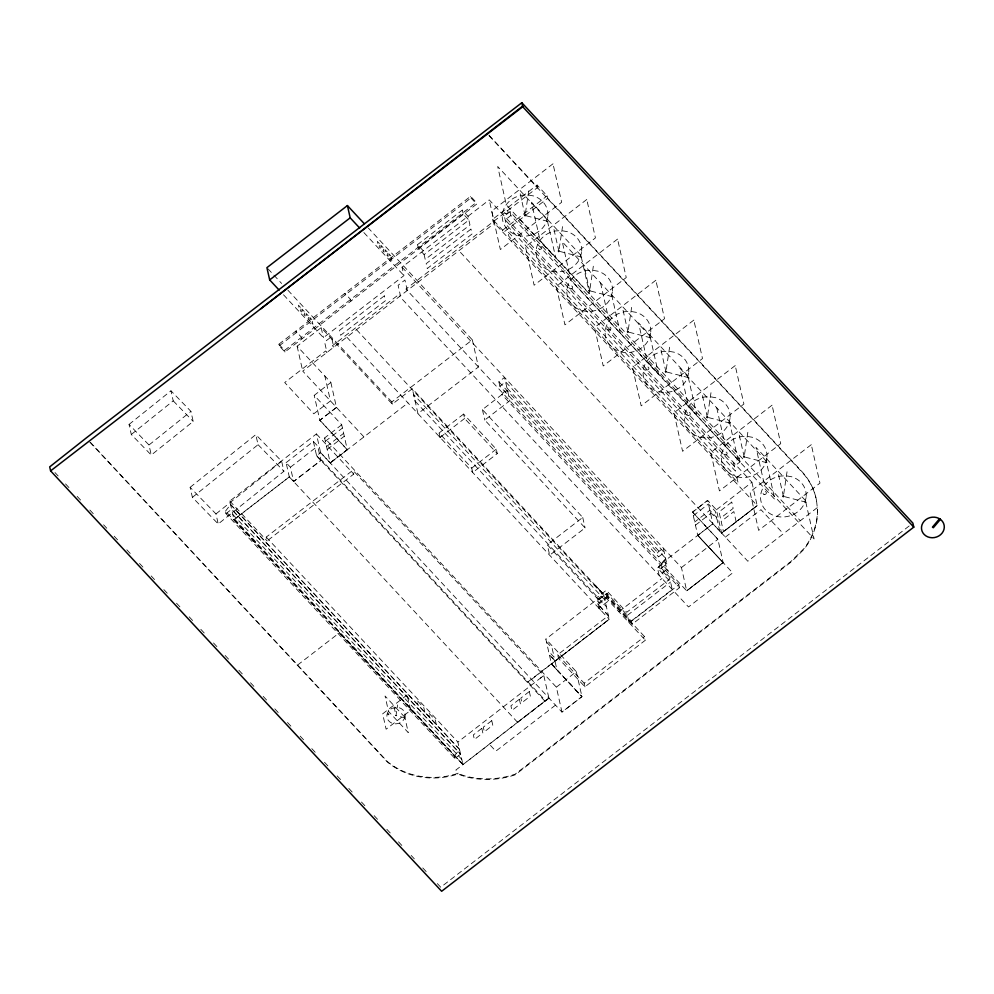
<?xml version="1.0" encoding="UTF-8"?>
<svg xmlns="http://www.w3.org/2000/svg" width="994" height="994" viewBox="0 0 994 994"><rect width="100%" height="100%" fill="white"/><g stroke="black" fill="none" stroke-linecap="round" stroke-linejoin="round"><path stroke-width="0.75" stroke-dasharray="4.97 3.73" d="M405.167 717.954L396.01 715.593L397.6 704.932M547.98 221.389L525.093 215.499L529.057 188.848M581.751 257.086L558.864 251.184L562.828 224.532M612.553 296.684L589.678 290.795L593.642 264.131M650.834 337.836L627.959 331.946L631.923 305.295M688.805 377.695L665.918 371.806L669.894 345.142M730.205 423.171L707.33 417.269L711.294 390.617M767.045 462.769L744.171 456.88L748.134 430.216M806.271 502.243L783.384 496.354L787.347 469.702M225.514 511.14L230.571 504.505L459.514 749.339L460.595 754.16L454.904 758.484L225.961 513.625L225.514 511.14L454.457 755.999L454.904 758.484M454.457 755.999L459.514 749.364L230.571 504.505M665.682 558.678L658.537 566.816L669.881 579.017L626.754 612.292L606.29 590.299L596.611 597.779M501.796 394.655L506.965 388.008L665.843 558.553L660.662 565.176L661.333 568.195L679.498 587.727L632.109 624.269L606.7 596.959L606.029 593.952L598.463 599.78L599.146 602.786L606.7 596.959M90.541 442.454L387.25 761.416A70.698 63.169 -12.7 0 0 455.426 774.127L457.451 773.394L464.869 775.929A78.501 70.127 -12.7 0 0 515.078 774.202L791.224 561.212L803.897 548.663A70.698 63.169 -12.7 0 0 817.403 509.127M89.622 441.92L387.387 762.025A70.698 63.169 -12.7 0 0 455.55 774.736L457.588 774.003L465.006 776.525A78.501 70.127 -12.7 0 0 515.215 774.798L791.361 561.821L804.034 549.272A70.698 63.169 -12.7 0 0 817.54 509.736L816.571 500.901A70.698 63.169 -12.7 0 0 801.835 471.504L547.669 198.278L503.2 232.571L502.653 230.161L492.602 219.351L537.083 185.058L547.135 195.868L547.806 198.875M129.034 424.438L170.956 390.804L190.923 411.367L193.184 421.419L151.274 455.041L131.295 434.49L129.034 424.438L149.001 444.989L151.274 455.041M131.295 434.49L173.217 400.855L170.956 390.804M149.001 444.989L190.923 411.367M190.127 487.321L255.793 434.626L281.637 461.228L283.911 471.28L218.233 523.962L192.389 497.36L190.127 487.321L215.971 513.91L218.233 523.962M192.389 497.36L258.055 444.678L255.793 434.626M215.971 513.91L281.637 461.228M325.349 441.286L342.421 428.054M326.541 446.554L343.613 433.322M327.2 449.499L344.272 436.267M330.219 462.893L347.291 449.661L341.712 424.773L314.216 395.363L330.853 382.466L297.119 346.198L321.174 327.647L392.319 404.148L412.336 388.716L603.631 594.313L609.223 619.262L551.459 664.017L581.888 696.732L561.97 712.089L320.627 452.63L316.403 433.931L229.788 501.051L234 519.75L462.956 764.585L548.874 698.012L543.805 675.498L352.895 470.261L266.218 537.108L267.088 540.935L353.752 474.088L352.895 470.261M286.086 462.632L313.383 441.473L317.695 446.082L320.913 460.359L293.615 481.506L289.304 476.896L286.086 462.632L290.397 467.242L293.615 481.506L321.559 459.949L545.457 700.646M290.397 467.242L317.695 446.082M234 519.75L289.304 476.896L517.663 722.389M544.849 701.118L316.601 455.749L320.627 452.63L330.257 462.931L407.987 402.918M488.973 135.172L537.617 187.468L405.925 289.03L686.705 590.871L723.16 562.629L697.763 535.455L692.507 512.146L707.641 500.417L716.388 509.785L721.644 533.107L757.229 505.66L493.148 221.761L492.602 219.351M693.303 515.7L708.436 503.983L715.282 511.301L716.699 517.588L709.853 510.27L694.731 521.987M341.712 424.773L324.578 437.994L556.354 687.165L561.97 712.089L581.937 696.608L551.459 664.017L545.843 639.092L603.631 594.313L595.182 585.267M598.5 599.78L547.296 544.774L582.732 517.439L482.413 409.603L507.474 390.282M695.452 525.205L710.586 513.488M716.388 509.785L751.911 482.264L489.247 199.906L402.023 267.175L403.937 275.611L323.435 337.699L283.377 294.646M661.333 568.195L666.862 563.909L663.284 548.029L657.606 552.415L658.6 556.839L664.278 552.453L505.573 381.833L499.883 386.219L658.6 556.839M402.023 267.175L681.449 567.562L686.705 590.871L723.16 562.766L717.904 539.307L692.507 512.146L707.641 500.417L712.884 523.739L721.644 533.107L757.167 505.586L751.911 482.264M681.449 567.562L717.904 539.307L692.557 512.047M339.327 632.867L462.956 764.585L457.874 742.071L543.805 675.498L540.388 678.132M556.354 687.165L576.321 671.683L545.843 639.092M278.842 344.222L470.609 196.315L476.337 202.478L476.698 204.081L284.93 351.988L279.202 345.825L278.842 344.222L284.57 350.385L284.93 351.988M279.202 345.825L470.97 197.93L470.609 196.315M417.53 244.636L462.285 210.119L468.025 216.282L469.963 224.917L425.208 259.446L423.258 250.799L417.53 244.636L418.375 248.425L424.115 254.576L468.87 220.059L463.142 213.896L462.285 210.119M284.57 350.385L476.337 202.478M418.375 248.425L463.142 213.896M363.916 436.9L302.735 371.122L494.503 223.228L489.247 199.906M510.009 211.734L504.331 216.12L506.269 224.719L735.448 471.094L733.51 462.496L739.201 458.11L510.009 211.734L510.866 215.512L740.045 461.887L734.367 466.273L505.188 219.898L510.866 215.512M502.653 230.161L547.135 195.868M336.506 407.428L319.832 420.288L347.328 449.698L330.257 462.931L324.578 437.994M320.913 460.359L316.601 455.749L320.627 452.643M289.304 476.896L233.95 519.589L257.384 544.787M392.319 404.148L391.822 401.936L472.324 339.849L368.414 228.135M499.883 386.219L498.889 381.795L504.567 377.409L509.823 400.731L484.774 420.052L585.081 527.901L549.682 555.199L547.321 544.762M463.614 414.063L439.087 432.986L440.069 437.422L439.087 432.986L471.74 468.087L472.734 472.51L497.273 453.599L496.267 449.176L463.614 414.063L464.608 418.486L497.273 453.599M440.081 437.41L464.608 418.486M496.267 449.176L471.74 468.087L472.722 472.523M297.604 665.048L339.588 632.656M598.96 608.229L597.307 600.774L606.974 593.319L627.425 615.311L629.103 622.741L672.242 589.479L670.565 582.037L657.481 567.972L665.148 562.07L666.862 563.909M598.152 604.613L607.831 597.133L644.547 636.607L645.367 640.223L584.957 686.817L558.466 658.339L557.684 654.76L608.403 615.634L598.177 604.588L608.403 615.634M661.283 563.548L712.884 523.739L697.763 535.455L723.16 562.629L686.63 590.796M665.148 562.07L666.825 569.5L659.159 575.414L657.481 567.972M527.367 682.331L609.185 619.225M618.877 611.745L662.016 578.483M531.542 679.374L609.223 619.262L346.794 337.14M721.557 533.045L757.167 505.586M725.371 537.108L760.957 509.661L783.384 533.778M627.425 615.311L670.565 582.037M632.109 624.269L631.426 621.262L678.815 584.708L501.933 394.556M517.514 722.203L548.874 698.012M549.048 698.186L455.848 770.064L458.321 772.723L457.588 774.003M555.509 705.144L495.82 751.166L489.359 744.22M584.957 686.817L584.149 683.201L644.547 636.607M817.254 507.661L747.811 561.225L458.893 250.687M909.187 525.963L440.74 887.244L436.515 882.697M225.961 513.625L231.652 509.301L460.595 754.135L231.652 509.301M525.18 214.741C522.185 216.17 527.752 216.617 525.205 214.741M258.055 444.678L283.911 471.28M173.217 400.855L193.184 421.419M666.8 569.512L668.552 571.364M546.514 642.049L552.068 647.926L554.143 657.171L548.589 651.294M554.925 660.65L549.371 654.773L554.888 660.675L556.975 669.919L551.459 664.017M710.263 512.084L717.096 519.39L719.731 531.057M595.207 585.304L603.631 594.313M266.218 537.108L457.874 742.071M229.788 501.051L267.088 540.935M232.832 514.519L461.775 759.366M489.11 135.78L801.972 472.1A70.698 63.169 -12.7 0 1 816.708 501.498L816.571 500.901M520.135 219.512L800.319 520.719M470.97 197.93L476.698 204.081M697.813 535.368L732.702 572.879L688.507 606.961L399.625 296.398M363.879 232.559L403.937 275.611M498.889 381.795L657.606 552.415M606.029 593.952L631.426 621.262M356.486 329.673L645.367 640.223M604.936 600.09L413.628 394.494L415.144 401.067M415.144 401.178L606.439 606.775M597.282 600.798L599.146 602.786M600.848 610.204L598.984 608.216L608.651 600.761L606.974 593.319M267.97 268.778L281.613 283.452M287.912 290.223L391.822 401.936M557.684 654.76L584.149 683.201M551.434 663.818L581.975 696.657M319.906 420.226L347.241 449.76M316.403 433.931L353.752 474.088M234.596 519.092L462.956 764.585M54.981 472.548L58.149 475.952M65.554 483.904L69.779 488.452M77.184 496.404L81.409 500.951M89.858 510.034L95.151 515.724M103.6 524.807L106.768 528.212M114.173 536.176L119.454 541.854M126.847 549.806L131.084 554.354M139.533 563.436L143.757 567.984M151.163 575.936L156.443 581.614M163.848 589.566L169.129 595.244M176.522 603.209L180.746 607.744M189.208 616.839L193.432 621.387M200.838 629.339L206.118 635.017M213.511 642.969L218.804 648.647M225.141 655.468L230.422 661.147M238.883 670.242L243.108 674.777M250.5 682.741L255.793 688.42M263.186 696.372L267.411 700.919M274.816 708.871L280.097 714.549M287.502 722.501L292.783 728.18M300.176 736.132L304.412 740.679M311.805 748.631L317.086 754.309M324.491 762.261L328.716 766.809M337.165 775.904L341.402 780.452M348.795 788.404L354.075 794.082M361.481 802.034L366.761 807.712M374.166 815.664L378.391 820.212M386.84 829.307L391.077 833.842M398.47 841.794L403.75 847.484M411.156 855.436L414.324 858.841M422.773 867.936L428.066 873.614M778.501 474.672L783.384 496.354M739.275 435.198L744.171 456.88M739.201 458.11L740.045 461.887M729.36 421.419L738.033 459.874M716.761 407.875L725.434 446.331M736.181 521.838L733.87 511.587L721.172 521.428L723.483 531.678M702.435 395.587L707.33 417.269M661.035 350.124L665.918 371.806M623.064 310.265L627.959 331.946M678.815 584.708L679.498 587.727M611.708 294.945L620.38 333.4M600.55 282.942L609.223 321.41M584.783 269.113L589.678 290.795M553.981 229.502L558.864 251.184M537.083 185.058L537.754 188.077M520.21 193.818L525.093 215.499M582.732 517.439L585.081 527.901M576.321 671.683L581.937 696.608M472.324 339.849L478.437 366.985L417.952 413.641L412.336 388.716M482.413 409.603L484.774 420.052M407.279 290.497L404.931 280.035L398.109 285.303L400.458 295.752L399.103 294.299L332.418 345.726L333.773 347.179L331.424 336.73L324.603 341.986L326.951 352.448L325.597 350.994L284.706 382.528L313.781 413.79L330.455 400.93L324.839 376.005M350.944 301.083L350.584 299.467L344.856 293.305L345.216 294.92M436.304 724.576L435.273 719.979L428.414 712.648L429.445 717.246M424.848 712.263L423.804 707.666L416.958 700.335L417.989 704.932M321.174 327.647L323.435 337.699M330.853 382.466L336.469 407.391L319.832 420.288L314.216 395.363M394.059 706.92L396.01 715.593M301.878 338.917L301.517 337.314L295.79 331.151L296.15 332.754M297.119 346.198L302.735 371.122M313.383 441.473L316.601 455.749M387.884 714.052C388.492 716.45 390.033 712.474 387.884 714.052M395.699 715.494L396.345 715.618L395.699 715.494M405.092 716.078L404.533 718.19A9.182 8.2 -12.7 0 1 389.698 721.843A9.182 8.2 -12.7 0 1 392.307 708.213L399.302 707.753A9.182 8.2 -12.7 0 1 405.092 716.078M547.818 216.704L546.414 221.997A22.961 20.514 -12.7 0 1 509.326 231.117A22.961 20.514 -12.7 0 1 515.849 197.06L521.564 195.284L527.528 194.899L533.331 195.905A22.961 20.514 -12.7 0 1 547.818 216.704M558.081 250.948C558.827 253.942 560.765 248.985 558.081 250.948M581.589 252.389L580.185 257.682A22.961 20.514 -12.7 0 1 543.109 266.802A22.961 20.514 -12.7 0 1 549.62 232.745L555.335 230.968L561.299 230.583L567.102 231.602A22.961 20.514 -12.7 0 1 581.589 252.389M588.883 290.546C589.641 293.553 591.567 288.583 588.883 290.546M612.391 292L610.987 297.293A22.961 20.514 -12.7 0 1 573.911 306.4A22.961 20.514 -12.7 0 1 580.421 272.344L586.149 270.579L592.101 270.182L597.903 271.2A22.961 20.514 -12.7 0 1 612.391 292M627.164 331.71C627.922 334.705 629.848 329.735 627.164 331.71M650.672 333.152L649.268 338.445A22.961 20.514 -12.7 0 1 612.192 347.565A22.961 20.514 -12.7 0 1 618.703 313.495L624.431 311.731L630.395 311.346L636.185 312.352A22.961 20.514 -12.7 0 1 650.672 333.152M665.135 371.557C665.893 374.564 667.819 369.594 665.135 371.557M688.643 372.998L687.239 378.292A22.961 20.514 -12.7 0 1 650.163 387.411A22.961 20.514 -12.7 0 1 656.674 353.355L662.389 351.59L668.353 351.193L674.156 352.211A22.961 20.514 -12.7 0 1 688.643 372.998M706.535 417.033C707.293 420.027 709.219 415.07 706.535 417.033M730.043 418.474L728.639 423.767A22.961 20.514 -12.7 0 1 691.563 432.887A22.961 20.514 -12.7 0 1 698.074 398.83L703.802 397.053L709.766 396.668L715.556 397.687A22.961 20.514 -12.7 0 1 730.043 418.474M743.375 456.644C744.133 459.638 746.059 454.668 743.375 456.644M766.883 458.085L765.479 463.378A22.961 20.514 -12.7 0 1 728.403 472.498A22.961 20.514 -12.7 0 1 734.914 438.429L740.642 436.664L746.606 436.279L752.396 437.285A22.961 20.514 -12.7 0 1 766.883 458.085M782.601 496.118C783.359 499.112 785.285 494.142 782.601 496.118M806.109 497.559L804.705 502.852A22.961 20.514 -12.7 0 1 767.629 511.972A22.961 20.514 -12.7 0 1 774.14 477.915L779.855 476.138L785.819 475.753L791.622 476.76A22.961 20.514 -12.7 0 1 806.109 497.559M731.746 502.094L719.035 511.922L720.451 518.209L733.162 508.381L731.746 502.094M481.804 728.354L473.355 734.901L474.387 739.511L482.848 732.963L481.804 728.354M491.757 720.65L483.295 727.198L484.339 731.808L492.788 725.247L491.757 720.65M519.377 699.242L510.916 705.802L511.96 710.399L520.409 703.851L519.377 699.242M529.317 691.538L520.868 698.086L521.9 702.696L530.361 696.148L529.317 691.538M552.999 163.799L491.695 211.076L500.355 249.531L561.66 202.254L552.999 163.799M384.318 295.852L339.55 330.368L340.644 335.239L385.411 300.71L384.318 295.852M470.92 229.142L426.153 263.671L427.258 268.529L472.013 234.012L470.92 229.142M586.771 199.483L525.466 246.773L534.126 285.228L595.431 237.939L586.771 199.483M617.572 239.082L556.267 286.371L564.94 324.827L626.245 277.55L617.572 239.082M655.854 280.246L594.549 327.523L603.221 365.978L664.526 318.701L655.854 280.246M693.824 320.093L632.519 367.382L641.18 405.838L702.497 358.548L693.824 320.093M735.225 365.568L673.92 412.858L682.592 451.313L743.897 404.024L735.225 365.568M772.065 405.179L710.76 452.456L719.432 490.912L780.737 443.635L772.065 405.179M407.167 694.918L382.653 713.829L386.119 729.211L410.634 710.3L407.167 694.918M811.29 444.653L749.985 491.931L758.646 530.386L819.963 483.109L811.29 444.653M580.906 255.334L531.467 202.192L540.127 240.647L589.566 293.789L580.906 255.334M547.135 219.649L497.696 166.507L506.356 204.963L555.795 258.105L547.135 219.649M805.426 500.504L755.987 447.362L764.659 485.817L814.098 538.959L805.426 500.504M687.96 375.956L638.521 322.801L647.193 361.257L696.632 414.411L687.96 375.956M649.989 336.096L562.269 241.79L570.941 280.246L658.662 374.552L649.989 336.096M766.2 461.03L679.921 368.277L688.594 406.732L774.873 499.485L766.2 461.03M737.001 477.99L507.822 231.614L508.916 236.435L738.095 482.811L737.001 477.99M379.335 243.53L377.322 241.38L378.366 246.003L380.379 248.165L379.335 243.53M383.05 247.543L381.05 245.381L382.094 250.003L384.094 252.165L383.05 247.543M387.064 251.855L385.063 249.693L386.107 254.315L388.107 256.477L387.064 251.855M390.791 255.856L388.791 253.694L389.822 258.316L391.835 260.478L390.791 255.856M300.424 307.332L298.424 305.17L299.455 309.793L301.468 311.954L300.424 307.332M304.152 311.333L302.139 309.184L303.182 313.806L305.195 315.955L304.152 311.333M308.165 315.645L306.152 313.495L307.196 318.117L309.196 320.267L308.165 315.645M311.88 319.646L309.88 317.496L310.923 322.118L312.924 324.268L311.88 319.646M404.819 717.258L385.051 695.999L388.517 711.381L408.286 732.64L404.819 717.258M764.051 494.428A1.702 1.528 -12.7 0 0 766.349 492.664A1.702 1.528 -12.7 0 0 763.603 491.831A1.702 1.528 -12.7 0 0 764.051 494.428M724.837 454.954A1.702 1.528 -12.7 0 0 727.123 453.189A1.702 1.528 -12.7 0 0 724.377 452.345A1.702 1.528 -12.7 0 0 724.837 454.954M687.997 415.343A1.702 1.528 -12.7 0 0 690.283 413.579A1.702 1.528 -12.7 0 0 687.537 412.746A1.702 1.528 -12.7 0 0 687.997 415.343M646.585 369.88A1.702 1.528 -12.7 0 0 648.883 368.103A1.702 1.528 -12.7 0 0 646.137 367.271A1.702 1.528 -12.7 0 0 646.585 369.88M608.626 330.02A1.702 1.528 -12.7 0 0 610.912 328.256A1.702 1.528 -12.7 0 0 608.166 327.424A1.702 1.528 -12.7 0 0 608.626 330.02M570.332 288.869A1.702 1.528 -12.7 0 0 572.631 287.104A1.702 1.528 -12.7 0 0 569.885 286.26A1.702 1.528 -12.7 0 0 570.332 288.869M539.531 249.258A1.702 1.528 -12.7 0 0 541.817 247.494A1.702 1.528 -12.7 0 0 539.083 246.661A1.702 1.528 -12.7 0 0 539.531 249.258M505.76 213.573A1.702 1.528 -12.7 0 0 508.046 211.809A1.702 1.528 -12.7 0 0 505.312 210.977A1.702 1.528 -12.7 0 0 505.76 213.573"/><path stroke-width="1.49" d="M939.504 518.781L932.447 527.131L933.341 527.739L940.399 519.377M260.453 309.035L522.596 106.147M364.214 223.625L347.415 205.572L266.914 267.659L269.685 279.923L279.165 290.111M269.685 279.923L350.186 217.835L347.415 205.572M521.825 102.73L86.316 437.907L49.7 466.869L50.607 470.883L441.647 891.27L913.784 527.131L912.877 523.117L521.825 102.73L522.732 106.756L913.784 527.131M50.607 470.883L522.732 106.756M350.186 217.835L359.666 228.036M939.976 519.054L938.746 518.346A11.468 10.238 -12.7 0 0 921.537 526.882A11.468 10.238 -12.7 0 0 936.634 536.996A11.468 10.238 -12.7 0 0 941.082 519.912L939.976 519.054"/></g></svg>
